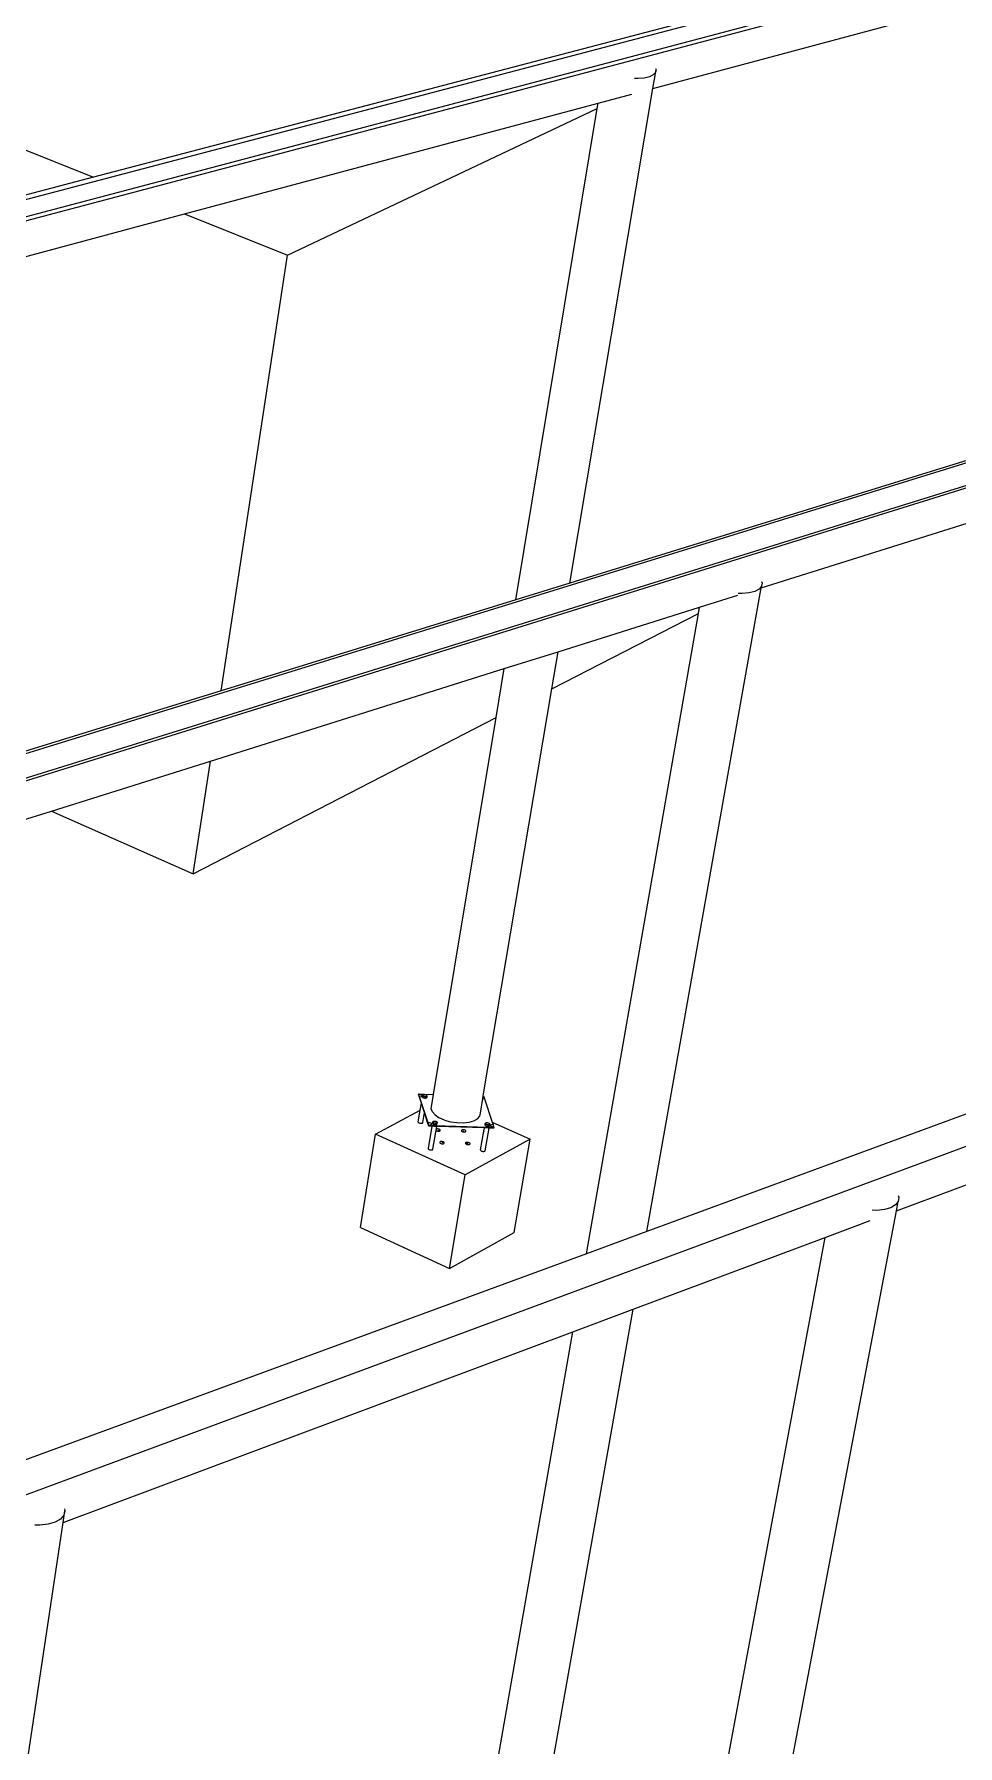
# Model space of a CAD drawing. Header units: inches. Extents: x -1339 to 1886, y -1058 to 789.
# Drawn here: x 788.7 to 1034.2, y 14.9 to 470.2 of the extents above; entities that cross this region are included whole.
import ezdxf

# ---------------------------------------------------------------- set-up
doc = ezdxf.new("R2010")
doc.units = ezdxf.units.IN
doc.header["$MEASUREMENT"] = 0

msp = doc.modelspace()

# ---------------------------------------------------------------- linework, layer by layer
for p, q in [((1417.79, 592.48), (-732.59, 26.19)), ((-726.13, 21.22), (1424.03, 590.49)), ((1425.68, 589.96), (-724.43, 19.91)), ((1606.44, 532.39), (-531.31, -128.81)), ((-522.9, -135.29), (1614.06, 529.96)), ((1614.95, 529.68), (-521.92, -136.05)), ((953.2, 455.79), (1099.05, 494.89)), ((1018.25, 488.36), (804.4, 432.13)), ((1819.33, 464.57), (-287.57, -316.52)), ((953.2, 455.79), (954.03, 460.72)), ((953.88, 460.01), (953.28, 459.39)), ((953.88, 461.07), (954.03, 460.72)), ((954.03, 460.72), (953.88, 460.01)), ((743.16, 456.69), (804.4, 432.13)), ((931.05, 324.2), (953.2, 455.79)), ((949.25, 458.39), (948.26, 458.41)), ((950.88, 458.55), (949.25, 458.39)), ((952.26, 458.89), (950.88, 458.55)), ((953.28, 459.39), (952.26, 458.89)), ((828.65, 422.4), (938.61, 451.88)), ((938.38, 450.48), (938.61, 451.88)), ((938.61, 451.88), (947.57, 454.28)), ((856.02, 411.42), (938.38, 450.48)), ((916.7, 319.77), (938.38, 450.48)), ((804.4, 432.13), (737.63, 414.57)), ((774.44, 407.87), (828.65, 422.4)), ((828.65, 422.4), (856.02, 411.42)), ((838.37, 295.56), (856.02, 411.42)), ((1055.74, 362.74), (931.05, 324.2)), ((981.98, 322.93), (1071.33, 351.05)), ((931.05, 324.2), (916.7, 319.77)), ((982.05, 323.35), (981.4, 322.59)), ((981.98, 322.93), (982.05, 323.35)), ((982.03, 324.61), (982.2, 324.2)), ((982.2, 324.2), (982.05, 323.35)), ((916.7, 319.77), (838.37, 295.56)), ((951.58, 151.71), (981.98, 322.93)), ((965.55, 317.76), (975.77, 320.98)), ((976.95, 321.4), (975.85, 321.43)), ((978.75, 321.59), (976.95, 321.4)), ((980.27, 321.99), (978.75, 321.59)), ((981.4, 322.59), (980.27, 321.99)), ((926.31, 296.04), (965.27, 316.11)), ((927.98, 305.93), (965.55, 317.76)), ((935.51, 145.79), (965.27, 316.11)), ((965.27, 316.11), (965.55, 317.76)), ((913.66, 301.43), (927.98, 305.93)), ((926.31, 296.04), (927.98, 305.93)), ((835.51, 276.83), (913.66, 301.43)), ((911.5, 288.4), (913.66, 301.43)), ((908.09, 187.77), (926.31, 296.04)), ((838.37, 295.56), (769.16, 274.17)), ((830.95, 246.89), (911.5, 288.4)), ((894.88, 188.19), (911.5, 288.4)), ((793.25, 263.53), (835.51, 276.83)), ((830.95, 246.89), (835.51, 276.83)), ((784.13, 260.66), (793.25, 263.53)), ((793.25, 263.53), (830.95, 246.89)), ((1107.47, 209.05), (951.58, 151.71)), ((890.89, 188.14), (890.91, 188.31)), ((891.12, 187.4), (890.89, 188.14)), ((891.15, 187.57), (890.91, 188.31)), ((890.91, 188.31), (892.43, 188.26)), ((890.91, 188.31), (892, 187.82)), ((890.91, 188.31), (892, 187.82)), ((891.12, 187.4), (891.15, 187.57)), ((891.61, 185.88), (891.12, 187.4)), ((891.15, 187.57), (891.54, 187.58)), ((893.38, 180.63), (891.15, 187.57)), ((891.54, 187.58), (891.88, 187.65)), ((891.88, 187.65), (891.93, 187.66)), ((891.93, 187.67), (891.89, 187.6)), ((891.93, 187.67), (891.89, 187.6)), ((891.89, 187.6), (891.9, 187.53)), ((891.89, 187.6), (891.9, 187.53)), ((891.92, 187.63), (891.9, 187.59)), ((891.9, 187.52), (891.9, 187.59)), ((891.95, 187.44), (891.9, 187.52)), ((891.91, 187.6), (891.95, 187.66)), ((891.91, 187.6), (891.92, 187.63)), ((891.92, 187.52), (891.91, 187.6)), ((891.93, 187.66), (891.92, 187.63)), ((891.92, 187.63), (891.93, 187.66)), ((891.96, 187.45), (891.92, 187.52)), ((891.93, 187.66), (891.97, 187.94)), ((892.01, 187.73), (891.93, 187.67)), ((892.01, 187.73), (891.93, 187.67)), ((891.96, 187.68), (891.93, 187.66)), ((891.93, 187.66), (891.96, 187.68)), ((891.95, 187.66), (891.98, 187.69)), ((891.95, 187.44), (892.03, 187.37)), ((892.01, 187.72), (891.96, 187.68)), ((891.96, 187.68), (891.98, 187.69)), ((892.04, 187.38), (891.96, 187.45)), ((891.97, 187.94), (892.01, 188.01)), ((891.98, 187.87), (891.97, 187.94)), ((892.02, 187.8), (891.98, 187.87)), ((891.98, 187.69), (892.09, 187.73)), ((891.98, 187.69), (892.02, 187.72)), ((892.01, 188.01), (892.08, 188.07)), ((892.07, 187.75), (892.01, 187.73)), ((892.07, 187.75), (892.01, 187.73)), ((892.08, 187.74), (892.01, 187.72)), ((892.08, 187.74), (892.02, 187.8)), ((892.02, 187.72), (892.08, 187.74)), ((892.03, 187.37), (892.14, 187.3)), ((892.04, 187.38), (892.15, 187.32)), ((892.08, 188.07), (892.19, 188.11)), ((892.09, 187.73), (892.08, 187.74)), ((892.08, 187.74), (892.08, 187.74)), ((892.1, 187.73), (892.09, 187.73)), ((892.21, 187.67), (892.1, 187.73)), ((892.14, 187.3), (892.28, 187.25)), ((892.15, 187.32), (892.29, 187.27)), ((892.19, 188.11), (892.32, 188.13)), ((892.35, 187.62), (892.21, 187.67)), ((892.28, 187.25), (892.44, 187.22)), ((892.29, 187.27), (892.44, 187.24)), ((892.32, 188.13), (892.44, 188.14)), ((892.5, 187.58), (892.35, 187.62)), ((892.44, 188.14), (892.43, 188.26)), ((892.43, 188.26), (894.88, 188.19)), ((892.44, 188.14), (892.47, 188.14)), ((892.44, 187.24), (892.59, 187.22)), ((892.44, 187.22), (892.6, 187.2)), ((892.47, 188.14), (892.62, 188.12)), ((892.65, 187.57), (892.5, 187.58)), ((892.59, 187.22), (892.74, 187.23)), ((892.6, 187.2), (892.59, 187.22)), ((892.59, 187.21), (892.75, 187.22)), ((892.59, 187.21), (892.75, 187.22)), ((892.62, 188.12), (892.77, 188.09)), ((892.8, 187.57), (892.65, 187.57)), ((892.74, 187.23), (892.87, 187.25)), ((892.75, 187.22), (892.88, 187.24)), ((892.75, 187.22), (892.88, 187.24)), ((892.77, 188.09), (892.91, 188.04)), ((892.93, 187.6), (892.8, 187.57)), ((892.87, 187.25), (892.98, 187.29)), ((892.88, 187.24), (892.99, 187.28)), ((892.88, 187.24), (892.99, 187.28)), ((892.91, 188.04), (893.02, 187.98)), ((893.03, 187.64), (892.93, 187.6)), ((893.05, 187.35), (892.98, 187.29)), ((892.99, 187.28), (893.07, 187.34)), ((892.99, 187.28), (893.07, 187.34)), ((893.01, 187.48), (893.08, 187.48)), ((893.02, 187.98), (893.1, 187.91)), ((893.02, 187.58), (893.04, 187.56)), ((893.11, 187.7), (893.03, 187.64)), ((893.06, 187.55), (893.03, 187.59)), ((893.06, 187.56), (893.03, 187.59)), ((893.06, 187.56), (893.03, 187.59)), ((893.04, 187.56), (893.08, 187.49)), ((893.09, 187.41), (893.05, 187.35)), ((893.1, 187.49), (893.06, 187.56)), ((893.1, 187.49), (893.06, 187.56)), ((893.1, 187.49), (893.06, 187.55)), ((893.07, 187.34), (893.11, 187.41)), ((893.07, 187.34), (893.11, 187.41)), ((893.08, 187.49), (893.08, 187.48)), ((893.08, 187.48), (893.09, 187.41)), ((893.08, 187.48), (893.1, 187.48)), ((893.09, 187.41), (893.1, 187.48)), ((893.1, 187.91), (893.14, 187.83)), ((893.1, 187.49), (893.14, 187.76)), ((893.1, 187.48), (893.1, 187.49)), ((893.1, 187.48), (893.1, 187.49)), ((893.1, 187.48), (893.1, 187.49)), ((893.1, 187.48), (893.1, 187.49)), ((893.11, 187.48), (893.1, 187.48)), ((893.1, 187.48), (893.11, 187.48)), ((893.1, 187.48), (893.1, 187.48)), ((893.1, 187.48), (893.1, 187.48)), ((893.11, 187.41), (893.1, 187.48)), ((893.11, 187.41), (893.1, 187.48)), ((893.14, 187.76), (893.11, 187.7)), ((893.14, 187.83), (893.14, 187.76)), ((894.25, 184.35), (894.88, 188.19)), ((907.32, 183.19), (907.97, 187.07)), ((907.97, 187.07), (908.09, 187.77)), ((907.97, 187.07), (907.99, 187.06)), ((907.99, 187.06), (908.39, 187.03)), ((908.09, 187.76), (908.12, 187.78)), ((908.09, 187.76), (908.12, 187.78)), ((908.09, 187.77), (908.15, 187.77)), ((908.15, 187.77), (908.39, 187.03)), ((908.39, 187.03), (910.45, 180.78)), ((1017.94, 157.22), (1103.42, 189.21)), ((879.46, 177.56), (891.3, 183.97)), ((890.79, 180.88), (891.3, 183.97)), ((891.3, 183.97), (891.61, 185.88)), ((892.43, 183.32), (891.61, 185.88)), ((892, 180.69), (892.43, 183.32)), ((893.35, 180.46), (892.43, 183.32)), ((894.53, 183.52), (894.25, 184.35)), ((895.24, 182.72), (894.53, 183.52)), ((895.24, 182.72), (896.33, 181.98)), ((906.58, 181.72), (907.17, 182.41)), ((907.17, 182.41), (907.32, 183.19)), ((875.41, 152.75), (879.46, 177.56)), ((903.26, 166.8), (879.46, 177.56)), ((890.79, 180.8), (890.79, 180.88)), ((890.84, 180.72), (890.79, 180.8)), ((890.84, 180.72), (890.92, 180.65)), ((890.92, 180.65), (891.03, 180.59)), ((891.03, 180.59), (891.17, 180.54)), ((891.17, 180.54), (891.33, 180.5)), ((891.33, 180.5), (891.49, 180.49)), ((891.49, 180.49), (891.64, 180.49)), ((891.64, 180.49), (891.78, 180.52)), ((891.78, 180.52), (891.89, 180.56)), ((891.89, 180.56), (891.96, 180.62)), ((891.96, 180.62), (892, 180.69)), ((892, 180.76), (891.99, 180.78)), ((892, 180.69), (892, 180.76)), ((893.35, 180.46), (893.38, 180.63)), ((893.59, 179.72), (893.35, 180.46)), ((893.78, 180.59), (893.38, 180.63)), ((893.62, 179.88), (893.38, 180.63)), ((893.47, 173.79), (894.45, 179.69)), ((893.59, 179.72), (893.62, 179.88)), ((894.45, 179.69), (893.59, 179.72)), ((893.62, 179.88), (894.52, 180.37)), ((893.62, 179.88), (894.52, 180.37)), ((895.14, 179.84), (893.62, 179.88)), ((894.17, 180.51), (893.78, 180.59)), ((894.53, 180.38), (894.17, 180.51)), ((895.11, 179.67), (894.45, 179.69)), ((894.82, 180.21), (894.53, 180.38)), ((894.62, 180.6), (894.58, 180.53)), ((894.62, 180.6), (894.58, 180.53)), ((894.58, 180.53), (894.59, 180.45)), ((894.58, 180.53), (894.59, 180.45)), ((894.59, 180.52), (894.61, 180.56)), ((894.59, 180.44), (894.59, 180.52)), ((894.64, 180.36), (894.59, 180.44)), ((894.61, 180.56), (894.66, 180.87)), ((894.61, 180.56), (894.63, 180.59)), ((894.61, 180.52), (894.63, 180.57)), ((894.61, 180.52), (894.61, 180.56)), ((894.61, 180.45), (894.61, 180.52)), ((894.65, 180.37), (894.61, 180.45)), ((894.63, 180.61), (894.62, 180.6)), ((894.63, 180.61), (894.62, 180.6)), ((894.63, 180.59), (894.63, 180.59)), ((894.64, 180.36), (894.72, 180.29)), ((894.65, 180.37), (894.73, 180.3)), ((894.66, 180.87), (894.7, 180.94)), ((894.67, 180.8), (894.66, 180.87)), ((894.71, 180.72), (894.67, 180.8)), ((894.69, 173.6), (895.69, 179.65)), ((894.7, 180.94), (894.77, 180.99)), ((894.79, 180.65), (894.71, 180.72)), ((894.72, 180.29), (894.84, 180.23)), ((894.85, 180.24), (894.73, 180.3)), ((894.77, 180.99), (894.88, 181.04)), ((894.9, 180.59), (894.79, 180.65)), ((895.03, 180.03), (894.82, 180.21)), ((894.84, 180.23), (894.98, 180.17)), ((894.98, 180.19), (894.85, 180.24)), ((894.88, 181.04), (895.01, 181.06)), ((895.04, 180.54), (894.9, 180.59)), ((894.98, 180.19), (895.13, 180.16)), ((894.98, 180.17), (895.13, 180.14)), ((895.01, 181.06), (895.16, 181.06)), ((895.14, 179.84), (895.03, 180.03)), ((895.19, 180.51), (895.04, 180.54)), ((895.11, 179.67), (895.14, 179.84)), ((895.69, 179.65), (895.11, 179.67)), ((895.13, 180.16), (895.29, 180.15)), ((895.13, 180.14), (895.29, 180.12)), ((909.4, 179.38), (895.14, 179.84)), ((895.16, 181.06), (895.31, 181.05)), ((895.34, 180.49), (895.19, 180.51)), ((895.43, 180.15), (895.29, 180.15)), ((895.29, 180.13), (895.44, 180.14)), ((895.29, 180.13), (895.44, 180.14)), ((895.29, 180.12), (895.45, 180.13)), ((895.31, 181.05), (895.46, 181.02)), ((895.48, 180.41), (895.33, 180.42)), ((895.49, 180.5), (895.34, 180.49)), ((895.43, 180.15), (895.57, 180.17)), ((895.44, 180.14), (895.58, 180.17)), ((895.44, 180.14), (895.58, 180.17)), ((895.45, 180.13), (895.58, 180.15)), ((895.46, 181.02), (895.6, 180.97)), ((895.62, 180.52), (895.49, 180.5)), ((895.52, 178.59), (895.55, 178.56)), ((895.52, 178.59), (895.55, 178.56)), ((895.55, 178.56), (895.67, 178.5)), ((895.55, 178.56), (895.67, 178.5)), ((895.57, 180.17), (895.67, 180.22)), ((895.65, 178.96), (895.57, 178.93)), ((895.65, 178.96), (895.57, 178.93)), ((895.58, 180.17), (895.69, 180.21)), ((895.58, 180.17), (895.69, 180.21)), ((895.58, 180.15), (895.69, 180.2)), ((895.6, 180.97), (895.71, 180.91)), ((895.73, 180.56), (895.62, 180.52)), ((895.78, 178.98), (895.65, 178.96)), ((895.78, 178.98), (895.65, 178.96)), ((895.75, 180.27), (895.67, 180.22)), ((895.67, 178.5), (895.81, 178.45)), ((895.67, 178.5), (895.81, 178.45)), ((895.69, 180.21), (895.77, 180.27)), ((895.69, 180.21), (895.77, 180.27)), ((895.69, 180.2), (895.77, 180.26)), ((908.39, 179.25), (895.69, 179.65)), ((895.77, 180.4), (895.7, 180.4)), ((895.71, 180.91), (895.79, 180.83)), ((895.75, 180.49), (895.72, 180.52)), ((895.75, 180.49), (895.72, 180.52)), ((895.72, 180.5), (895.73, 180.49)), ((895.8, 180.62), (895.73, 180.56)), ((895.73, 180.49), (895.77, 180.42)), ((895.78, 180.45), (895.75, 180.49)), ((895.78, 180.45), (895.75, 180.49)), ((895.75, 180.27), (895.78, 180.34)), ((895.77, 180.27), (895.8, 180.34)), ((895.77, 180.27), (895.8, 180.34)), ((895.77, 180.26), (895.81, 180.33)), ((895.78, 180.34), (895.79, 180.4)), ((895.93, 178.99), (895.78, 178.98)), ((895.93, 178.99), (895.78, 178.98)), ((895.79, 180.83), (895.84, 180.76)), ((895.79, 180.4), (895.84, 180.69)), ((895.79, 180.4), (895.8, 180.4)), ((895.84, 180.69), (895.8, 180.62)), ((895.8, 180.41), (895.8, 180.42)), ((895.8, 180.41), (895.8, 180.42)), ((895.8, 180.4), (895.8, 180.41)), ((895.8, 180.41), (895.8, 180.41)), ((895.8, 180.4), (895.8, 180.41)), ((895.8, 180.41), (895.8, 180.41)), ((895.81, 180.33), (895.8, 180.4)), ((895.8, 180.34), (895.8, 180.4)), ((895.8, 180.34), (895.8, 180.4)), ((895.81, 178.45), (895.97, 178.41)), ((895.81, 178.45), (895.97, 178.41)), ((895.84, 180.76), (895.84, 180.69)), ((896.09, 178.97), (895.93, 178.99)), ((896.09, 178.97), (895.93, 178.99)), ((895.97, 178.41), (896.12, 178.4)), ((895.97, 178.41), (896.12, 178.4)), ((896.03, 178.69), (896.52, 178.47)), ((896.03, 178.69), (896.52, 178.47)), ((896.25, 178.94), (896.09, 178.97)), ((896.25, 178.94), (896.09, 178.97)), ((896.12, 178.4), (896.28, 178.4)), ((896.12, 178.4), (896.28, 178.4)), ((896.39, 178.89), (896.25, 178.94)), ((896.39, 178.89), (896.25, 178.94)), ((896.28, 178.4), (896.41, 178.43)), ((896.28, 178.4), (896.41, 178.43)), ((897.73, 181.36), (896.33, 181.98)), ((896.5, 178.83), (896.39, 178.89)), ((896.5, 178.83), (896.39, 178.89)), ((896.41, 178.43), (896.52, 178.47)), ((896.41, 178.43), (896.52, 178.47)), ((896.59, 178.75), (896.5, 178.83)), ((896.59, 178.75), (896.5, 178.83)), ((896.52, 178.47), (896.6, 178.53)), ((896.52, 178.47), (896.6, 178.53)), ((896.63, 178.68), (896.59, 178.75)), ((896.63, 178.68), (896.59, 178.75)), ((896.6, 178.53), (896.64, 178.6)), ((896.6, 178.53), (896.64, 178.6)), ((896.64, 178.6), (896.63, 178.68)), ((896.64, 178.6), (896.63, 178.68)), ((897.73, 181.36), (899.33, 180.91)), ((899.33, 180.91), (901.04, 180.66)), ((901.04, 180.66), (902.72, 180.61)), ((902.3, 178.64), (902.26, 178.57)), ((902.26, 178.57), (902.27, 178.5)), ((902.27, 178.5), (902.31, 178.42)), ((902.38, 178.7), (902.3, 178.64)), ((902.31, 178.42), (902.4, 178.35)), ((902.48, 178.74), (902.38, 178.7)), ((902.4, 178.35), (902.51, 178.28)), ((902.62, 178.77), (902.48, 178.74)), ((902.51, 178.28), (902.87, 178.48)), ((902.51, 178.28), (902.87, 178.48)), ((902.51, 178.28), (902.65, 178.23)), ((902.77, 178.77), (902.62, 178.77)), ((902.65, 178.23), (902.81, 178.2)), ((902.72, 180.61), (904.28, 180.79)), ((902.93, 178.76), (902.77, 178.77)), ((902.81, 178.2), (902.97, 178.18)), ((903.09, 178.72), (902.93, 178.76)), ((902.97, 178.18), (903.12, 178.19)), ((903.23, 178.67), (903.09, 178.72)), ((903.12, 178.19), (903.25, 178.21)), ((903.34, 178.61), (903.23, 178.67)), ((903.25, 178.21), (903.36, 178.25)), ((903.43, 178.53), (903.34, 178.61)), ((903.36, 178.25), (903.44, 178.31)), ((903.47, 178.46), (903.43, 178.53)), ((903.44, 178.31), (903.48, 178.38)), ((903.48, 178.38), (903.47, 178.46)), ((904.28, 180.79), (905.59, 181.16)), ((905.59, 181.16), (906.58, 181.72)), ((907.38, 173.4), (908.23, 178.4)), ((908.25, 178.45), (908.23, 178.4)), ((908.23, 178.32), (908.25, 178.45)), ((908.23, 178.4), (908.23, 178.32)), ((908.25, 178.45), (908.39, 179.25)), ((909.37, 179.21), (908.39, 179.25)), ((908.57, 179.98), (908.52, 180.06)), ((908.57, 180.19), (908.53, 180.12)), ((908.57, 180.19), (908.53, 180.12)), ((908.53, 180.12), (908.54, 180.05)), ((908.53, 180.12), (908.54, 180.05)), ((908.55, 180.12), (908.61, 180.47)), ((908.55, 180.12), (908.59, 180.19)), ((908.56, 180.05), (908.55, 180.12)), ((908.6, 179.97), (908.56, 180.05)), ((908.65, 180.25), (908.57, 180.19)), ((908.65, 180.25), (908.57, 180.19)), ((908.57, 179.98), (908.65, 179.9)), ((908.59, 180.19), (908.65, 180.23)), ((908.6, 179.97), (908.68, 179.9)), ((908.6, 173.21), (909.62, 179.21)), ((908.61, 180.47), (908.65, 180.53)), ((908.62, 180.39), (908.61, 180.47)), ((908.66, 180.32), (908.62, 180.39)), ((908.65, 180.53), (908.72, 180.59)), ((908.65, 180.25), (908.65, 180.25)), ((908.65, 180.25), (908.65, 180.25)), ((908.65, 179.9), (908.77, 179.84)), ((908.74, 180.25), (908.66, 180.32)), ((908.68, 179.9), (908.8, 179.84)), ((908.72, 180.59), (908.83, 180.63)), ((908.85, 180.19), (908.74, 180.25)), ((908.77, 179.84), (908.91, 179.79)), ((908.8, 179.84), (908.93, 179.79)), ((908.83, 180.63), (908.96, 180.66)), ((908.99, 180.14), (908.85, 180.19)), ((908.91, 179.79), (909.07, 179.75)), ((908.93, 179.79), (909.08, 179.76)), ((908.96, 180.66), (909.11, 180.66)), ((909.14, 180.1), (908.99, 180.14)), ((909.07, 179.75), (909.23, 179.74)), ((909.08, 179.76), (909.24, 179.74)), ((909.11, 180.66), (909.26, 180.65)), ((909.29, 180.09), (909.14, 180.1)), ((909.38, 179.74), (909.24, 179.74)), ((909.24, 179.73), (909.39, 179.74)), ((909.24, 179.73), (909.39, 179.74)), ((909.26, 180.65), (909.41, 180.61)), ((909.56, 180), (909.28, 180.01)), ((909.44, 180.09), (909.29, 180.09)), ((909.37, 179.21), (909.4, 179.38)), ((909.62, 179.21), (909.37, 179.21)), ((909.39, 179.74), (909.53, 179.76)), ((909.39, 179.74), (909.53, 179.76)), ((909.48, 179.75), (909.39, 179.57)), ((909.39, 179.57), (909.4, 179.38)), ((910.92, 179.33), (909.4, 179.38)), ((909.41, 180.61), (909.55, 180.56)), ((909.57, 180.12), (909.44, 180.09)), ((909.5, 179.77), (909.48, 179.75)), ((909.52, 179.78), (909.5, 179.77)), ((909.5, 179.77), (909.52, 179.77)), ((909.53, 179.76), (909.64, 179.8)), ((909.53, 179.76), (909.64, 179.8)), ((909.55, 180.56), (909.66, 180.5)), ((909.68, 180.16), (909.57, 180.12)), ((910.89, 179.17), (909.62, 179.21)), ((909.67, 179.9), (909.63, 179.87)), ((909.63, 179.81), (909.64, 179.82)), ((909.64, 179.82), (909.7, 179.87)), ((909.64, 179.8), (909.72, 179.86)), ((909.64, 179.8), (909.72, 179.86)), ((909.72, 180), (909.65, 180)), ((909.66, 180.5), (909.74, 180.43)), ((909.69, 180.09), (909.67, 180.11)), ((909.7, 180.08), (909.67, 180.11)), ((909.7, 180.08), (909.67, 180.11)), ((909.67, 180.09), (909.68, 180.08)), ((909.67, 179.9), (909.7, 179.91)), ((909.75, 180.22), (909.68, 180.16)), ((909.68, 180.08), (909.72, 180.02)), ((909.7, 179.88), (909.68, 179.89)), ((909.7, 179.88), (909.68, 179.89)), ((909.72, 180.03), (909.69, 180.09)), ((909.73, 180.04), (909.7, 180.08)), ((909.73, 180.04), (909.7, 180.08)), ((909.71, 179.88), (909.7, 179.88)), ((909.71, 179.88), (909.7, 179.88)), ((909.7, 179.87), (909.7, 179.87)), ((909.72, 179.87), (909.71, 179.88)), ((909.72, 179.87), (909.71, 179.88)), ((909.72, 179.92), (909.73, 179.93)), ((909.72, 179.87), (909.75, 179.93)), ((909.72, 179.87), (909.75, 179.93)), ((909.73, 179.92), (909.72, 179.92)), ((910.92, 179.33), (909.72, 179.87)), ((909.72, 179.86), (909.72, 179.87)), ((910.92, 179.33), (909.72, 179.87)), ((909.72, 179.86), (909.72, 179.87)), ((909.95, 180), (909.73, 179.92)), ((909.73, 179.93), (909.74, 179.97)), ((909.73, 179.92), (909.74, 179.94)), ((909.74, 180.43), (909.79, 180.36)), ((909.74, 179.97), (909.79, 180.28)), ((909.75, 180.01), (909.74, 180.01)), ((909.75, 180.01), (909.74, 180.01)), ((909.74, 179.94), (909.74, 179.97)), ((909.79, 180.28), (909.75, 180.22)), ((909.75, 180), (909.75, 180.01)), ((909.75, 180), (909.75, 180.01)), ((909.75, 179.93), (909.75, 180)), ((909.75, 180), (909.75, 180)), ((909.75, 179.93), (909.75, 180)), ((909.75, 180), (909.75, 180)), ((909.79, 180.36), (909.79, 180.28)), ((910.29, 180.07), (909.95, 180)), ((910.68, 180.08), (910.29, 180.07)), ((910.45, 180.78), (920.54, 176.26)), ((910.45, 180.78), (910.68, 180.08)), ((910.68, 180.08), (910.92, 179.33)), ((910.89, 179.17), (910.92, 179.33)), ((893.47, 173.71), (893.47, 173.79)), ((893.52, 173.63), (893.47, 173.71)), ((893.52, 173.63), (893.6, 173.56)), ((893.6, 173.56), (893.72, 173.5)), ((893.72, 173.5), (893.86, 173.44)), ((893.86, 173.44), (894.01, 173.41)), ((894.01, 173.41), (894.17, 173.4)), ((894.17, 173.4), (894.33, 173.4)), ((894.33, 173.4), (894.46, 173.43)), ((894.46, 173.43), (894.57, 173.47)), ((894.57, 173.47), (894.65, 173.53)), ((894.65, 173.53), (894.69, 173.6)), ((896.54, 175.51), (896.5, 175.44)), ((896.54, 175.51), (896.5, 175.44)), ((896.5, 175.44), (896.5, 175.36)), ((896.5, 175.44), (896.5, 175.36)), ((896.5, 175.36), (896.55, 175.28)), ((896.5, 175.36), (896.55, 175.28)), ((896.61, 175.56), (896.54, 175.51)), ((896.61, 175.56), (896.54, 175.51)), ((896.55, 175.28), (896.63, 175.21)), ((896.55, 175.28), (896.63, 175.21)), ((896.72, 175.61), (896.61, 175.56)), ((896.72, 175.61), (896.61, 175.56)), ((896.63, 175.21), (896.75, 175.14)), ((896.63, 175.21), (896.75, 175.14)), ((896.86, 175.63), (896.72, 175.61)), ((896.86, 175.63), (896.72, 175.61)), ((896.75, 175.14), (896.89, 175.09)), ((896.75, 175.14), (896.89, 175.09)), ((897.01, 175.64), (896.86, 175.63)), ((897.01, 175.64), (896.86, 175.63)), ((896.89, 175.09), (897.04, 175.06)), ((896.89, 175.09), (897.04, 175.06)), ((897.17, 175.62), (897.01, 175.64)), ((897.17, 175.62), (897.01, 175.64)), ((897.04, 175.06), (897.2, 175.04)), ((897.04, 175.06), (897.2, 175.04)), ((897.11, 175.34), (897.47, 175.54)), ((897.11, 175.34), (897.47, 175.54)), ((897.33, 175.59), (897.17, 175.62)), ((897.33, 175.59), (897.17, 175.62)), ((897.2, 175.04), (897.36, 175.05)), ((897.2, 175.04), (897.36, 175.05)), ((897.47, 175.54), (897.33, 175.59)), ((897.47, 175.54), (897.33, 175.59)), ((897.36, 175.05), (897.49, 175.07)), ((897.36, 175.05), (897.49, 175.07)), ((897.58, 175.47), (897.47, 175.54)), ((897.58, 175.47), (897.47, 175.54)), ((897.49, 175.07), (897.6, 175.12)), ((897.49, 175.07), (897.6, 175.12)), ((897.67, 175.4), (897.58, 175.47)), ((897.67, 175.4), (897.58, 175.47)), ((897.6, 175.12), (897.68, 175.18)), ((897.6, 175.12), (897.68, 175.18)), ((897.71, 175.32), (897.67, 175.4)), ((897.71, 175.32), (897.67, 175.4)), ((897.68, 175.18), (897.72, 175.25)), ((897.68, 175.18), (897.72, 175.25)), ((897.72, 175.25), (897.71, 175.32)), ((897.72, 175.25), (897.71, 175.32)), ((920.54, 176.26), (903.26, 166.8)), ((903.39, 175.29), (903.35, 175.22)), ((903.39, 175.29), (903.35, 175.22)), ((903.35, 175.22), (903.36, 175.14)), ((903.35, 175.22), (903.36, 175.14)), ((903.36, 175.14), (903.4, 175.06)), ((903.36, 175.14), (903.4, 175.06)), ((903.46, 175.35), (903.39, 175.29)), ((903.46, 175.35), (903.39, 175.29)), ((903.4, 175.06), (903.48, 174.99)), ((903.4, 175.06), (903.48, 174.99)), ((903.57, 175.39), (903.46, 175.35)), ((903.57, 175.39), (903.46, 175.35)), ((903.46, 175.35), (903.96, 175.12)), ((903.46, 175.35), (903.96, 175.12)), ((903.48, 174.99), (903.6, 174.93)), ((903.48, 174.99), (903.6, 174.93)), ((903.71, 175.41), (903.57, 175.39)), ((903.71, 175.41), (903.57, 175.39)), ((903.6, 174.93), (903.74, 174.88)), ((903.6, 174.93), (903.74, 174.88)), ((903.86, 175.42), (903.71, 175.41)), ((903.86, 175.42), (903.71, 175.41)), ((903.74, 174.88), (903.9, 174.84)), ((903.74, 174.88), (903.9, 174.84)), ((904.02, 175.4), (903.86, 175.42)), ((904.02, 175.4), (903.86, 175.42)), ((903.9, 174.84), (904.06, 174.83)), ((903.9, 174.84), (904.06, 174.83)), ((904.18, 175.37), (904.02, 175.4)), ((904.18, 175.37), (904.02, 175.4)), ((904.06, 174.83), (904.21, 174.83)), ((904.06, 174.83), (904.21, 174.83)), ((904.32, 175.32), (904.18, 175.37)), ((904.32, 175.32), (904.18, 175.37)), ((904.21, 174.83), (904.35, 174.86)), ((904.21, 174.83), (904.35, 174.86)), ((904.43, 175.25), (904.32, 175.32)), ((904.43, 175.25), (904.32, 175.32)), ((904.35, 174.86), (904.46, 174.9)), ((904.35, 174.86), (904.46, 174.9)), ((904.52, 175.18), (904.43, 175.25)), ((904.52, 175.18), (904.43, 175.25)), ((904.46, 174.9), (904.53, 174.96)), ((904.46, 174.9), (904.53, 174.96)), ((904.56, 175.1), (904.52, 175.18)), ((904.56, 175.1), (904.52, 175.18)), ((904.53, 174.96), (904.57, 175.03)), ((904.53, 174.96), (904.57, 175.03)), ((904.57, 175.03), (904.56, 175.1)), ((904.57, 175.03), (904.56, 175.1)), ((907.39, 173.33), (907.38, 173.4)), ((907.43, 173.25), (907.39, 173.33)), ((907.43, 173.25), (907.52, 173.17)), ((907.52, 173.17), (907.63, 173.11)), ((907.63, 173.11), (907.78, 173.06)), ((907.78, 173.06), (907.93, 173.02)), ((907.93, 173.02), (908.09, 173.01)), ((908.09, 173.01), (908.24, 173.01)), ((908.24, 173.01), (908.38, 173.04)), ((908.38, 173.04), (908.49, 173.08)), ((908.49, 173.08), (908.53, 173.11)), ((908.53, 173.11), (908.57, 173.14)), ((908.57, 173.14), (908.6, 173.21)), ((916.29, 151.43), (920.54, 176.26)), ((899.08, 141.9), (903.26, 166.8)), ((1018.41, 159.7), (1017.69, 158.78)), ((1017.94, 157.22), (1018.41, 159.7)), ((1018.35, 161.25), (1018.55, 160.74)), ((1018.55, 160.74), (1018.41, 159.7)), ((943.81, -233.52), (1017.94, 157.22)), ((1012.71, 157.32), (1011.47, 157.35)), ((1014.74, 157.54), (1012.71, 157.32)), ((1016.43, 158.04), (1014.74, 157.54)), ((1017.69, 158.78), (1016.43, 158.04)), ((875.41, 152.75), (899.08, 141.9)), ((899.08, 141.9), (916.29, 151.43)), ((951.58, 151.71), (935.51, 145.79)), ((999.02, 150.14), (1010.96, 154.61)), ((935.51, 145.79), (758.32, 80.62)), ((927.77, -232.03), (999.02, 150.14)), ((947.91, 131.02), (999.02, 150.14)), ((924.22, -2.43), (947.91, 131.02)), ((931.88, 125.02), (947.91, 131.02)), ((796.4, 74.32), (931.88, 125.02)), ((909.74, -1.69), (931.88, 125.02)), ((796.7, 77.96), (796.86, 77.39)), ((727.8, -380.67), (796.4, 74.32)), ((790.17, 73.56), (788.85, 73.6)), ((792.38, 73.82), (790.17, 73.56)), ((794.26, 74.37), (792.38, 73.82)), ((795.69, 75.2), (794.26, 74.37)), ((796.58, 76.23), (795.69, 75.2)), ((796.4, 74.32), (796.86, 77.39)), ((796.86, 77.39), (796.58, 76.23))]:
    msp.add_line(p, q)

doc.saveas('drawing.dxf')
